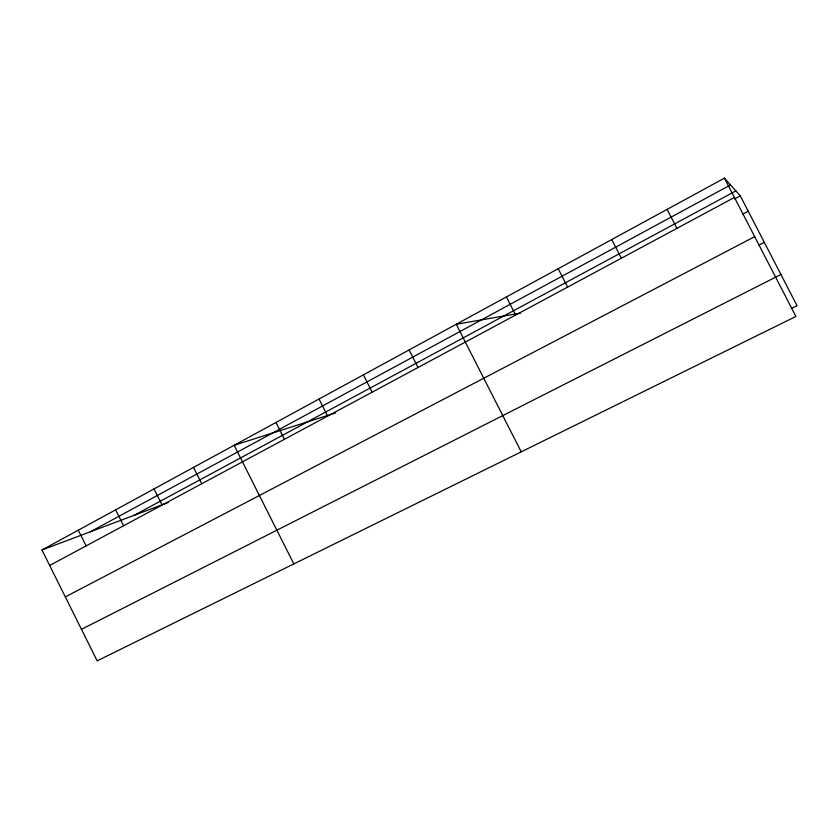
<?xml version="1.0" encoding="UTF-8"?>
<svg xmlns="http://www.w3.org/2000/svg" width="839" height="839" viewBox="0 0 839 839"><rect width="100%" height="100%" fill="white"/><g stroke="black" fill="none" stroke-linecap="round" stroke-linejoin="round"><path stroke-width="1.26" d="M724.456 178.141L795.907 316.45L97.167 660.859L41.95 549.975L724.456 178.141L740.302 195.886L797.05 305.7L791.198 308.605M90.35 531.779L730.517 184.937M134.167 515.293L735.845 190.893M49.669 565.476L734.429 197.459M734.565 198.969L740.302 195.886M742.484 214.291L748.231 211.239M65.316 596.907L754.681 236.661M758.54 245.366L764.319 242.366M81.467 629.334L780.92 274.489M41.95 549.975L168.167 502.509M335.694 412.882L234.133 445.278L293.828 563.923M520.421 313.125L456.259 324.263L521.218 451.843M667.131 209.372L676.916 228.376M611.746 239.545L621.342 258.244M558.197 268.721L567.615 287.116M506.389 296.943L515.639 315.044M409.107 349.947L418.021 367.513M363.381 374.865L372.149 392.159M319.019 399.028L327.64 416.081M275.947 422.489L284.431 439.3M193.505 467.407L201.717 483.757M154.019 488.917L162.105 505.047M115.625 509.839L123.585 525.749M78.289 530.185L86.123 545.885"/></g></svg>
